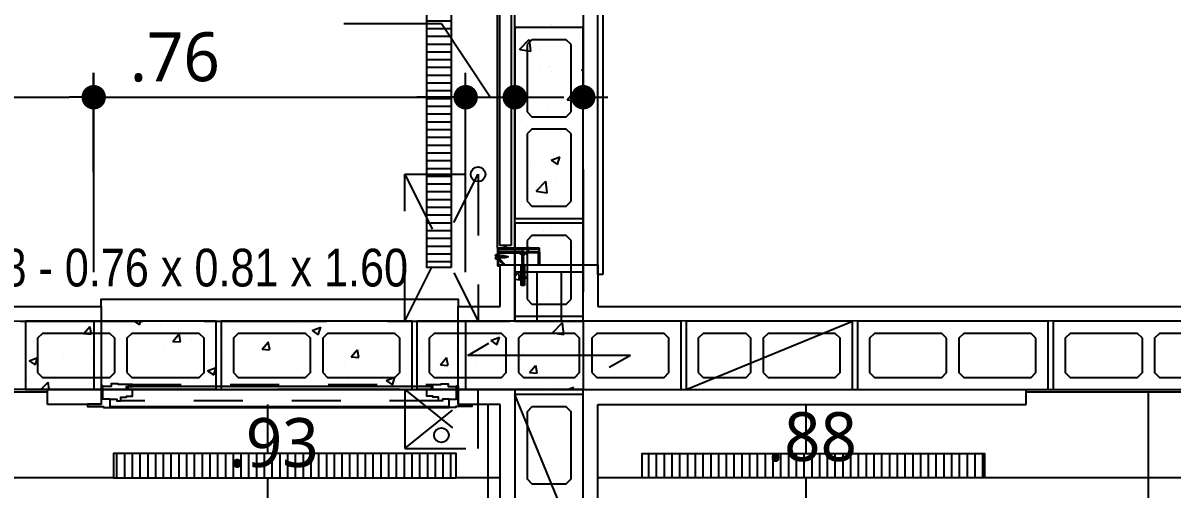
# Model space of a CAD drawing. Header units: metres. Extents: x 3.4 to 18.5, y -11.2 to 1.8.
# Drawn here: x 12.425 to 14.775, y -4.475 to -3.521 of the extents above; entities that cross this region are included whole.
import ezdxf

# ---------------------------------------------------------------- set-up
doc = ezdxf.new("R2010")
doc.units = ezdxf.units.M
for name, pattern in [('ESTILO_TQS_0005', [0.4, 0.3, -0.1]), ('HIDDEN', [0.375, 0.25, -0.125]), ('HIDDEN2', [0.1875, 0.125, -0.0625]), ('MS-L1A-3-ARQ-PRE-TOB-XREF-GERAL-R00$0$HIDDEN', [0.375, 0.25, -0.125])]:
    doc.linetypes.add(name, pattern=pattern)
for name, color, linetype in [('ARQ-STA - COTAS_ALVENARIA', 1, 'Continuous'), ('ARQ-STA - GRADIL_TORRE', 2, 'Continuous'), ('ARQ-STA - INDICAÇÃO_FUROS', 4, 'HIDDEN2'), ('ARQ-STA - INDICAÇÃO_FUROS_NOMENCLATURA', 4, 'Continuous'), ('ARQ-STA - JANELAS', 4, 'Continuous'), ('ARQ-STA - JANELAS_NOMENCLATURA', 4, 'Continuous'), ('ARQ-STA - PISOS_APARTAMENTOS - BANHEIROS', 8, 'Continuous'), ('ARQ-STA - REVESTIMENTOS', 4, 'Continuous'), ('ARQ-STA - SHAFTS_E_ENCHIMENTOS_NOMENCLATURA', 1, 'Continuous'), ('ESTRUTURA - ARQ-STA - ALVENARIA_ESTRUTURAL', 5, 'Continuous'), ('ESTRUTURA - ARQ-STA - BLOCOS_ESTRUTURAIS', 250, 'Continuous'), ('ESTRUTURA - ARQ-STA - VIGAS', 4, 'HIDDEN'), ('HIDRÁULICA - ARQ-STA - HIDRÁULICA', 150, 'Continuous')]:
    doc.layers.add(name, color=color, linetype=linetype)
doc.styles.add('COTAS', font='segoeuil.ttf')
doc.styles.add('PADRÃO', font='ARIALN.TTF')

# ---------------------------------------------------------------- blocks, each defined once
blk = doc.blocks.new('HIDRÁULICA - VARANDAS_ATOS_MAIORES - RALO LINEAR')
at = {"layer": 'HIDRÁULICA - ARQ-STA - HIDRÁULICA'}
h = blk.add_hatch(dxfattribs=at)
h.set_pattern_fill('ANSI31', color=256, scale=0.005, angle=135)
h.set_pattern_definition([(180, (-23.525852, -2.405217), (0, -0.015875), [])])
h.paths.add_polyline_path([(-23.5259, 0.5948), (-23.4759, 0.5948), (-23.4759, -2.4052), (-23.5259, -2.4052)])
blk.add_lwpolyline([(-23.5259, 0.5948), (-23.4759, 0.5948), (-23.4759, -2.4052), (-23.5259, -2.4052)], close=True, dxfattribs=at)
blk = doc.blocks.new("HIDRÁULICA - W.C'S - RALO LINEAR")
at = {"layer": 'HIDRÁULICA - ARQ-STA - HIDRÁULICA'}
h = blk.add_hatch(dxfattribs=at)
h.set_pattern_fill('ANSI31', color=256, scale=0.005, angle=45)
h.set_pattern_definition([(90, (-16.379234, 8.896568), (-0.015875, 0), [])])
h.paths.add_polyline_path([(-16.7292, 8.8966), (-16.7292, 8.8466), (-16.0292, 8.8466), (-16.0292, 8.8966)])
blk.add_lwpolyline([(-16.7292, 8.8966), (-16.7292, 8.8466), (-16.0292, 8.8466), (-16.0292, 8.8966), (-16.7292, 8.8966)], dxfattribs=at)
blk = doc.blocks.new('_Dot')
at = {"color": 0, "linetype": 'ByBlock', "lineweight": -2}
blk.add_line((-0.5, 0), (-1, 0), dxfattribs=at)
at = {"color": 0, "linetype": 'ByBlock', "const_width": 0.5}
blk.add_lwpolyline([(-0.25, 0, 1), (0.25, 0, 1)], format="xyb", close=True, dxfattribs=at)

msp = doc.modelspace()

# ---------------------------------------------------------------- hatches: boundary and pattern name
at = {"layer": 'ARQ-STA - JANELAS', "true_color": 0xaeeae5}
h = msp.add_hatch(color=254, dxfattribs=at)
h.dxf.hatch_style = 1
h.paths.add_polyline_path([(12.6391, -4.2636), (12.6391, -4.2697), (13.2597, -4.2697), (13.2597, -4.2636)])
at = {"layer": 'ARQ-STA - PISOS_APARTAMENTOS - BANHEIROS'}
h = msp.add_hatch(dxfattribs=at)
h.set_pattern_fill('_USER', color=256, scale=0.45, double=1, pattern_type=0)
h.set_pattern_definition([(0, (11.8249, -4.45003), (0, 0.45), []), (90, (11.8249, -4.45003), (-0.45, 3e-17), [])])
h.paths.add_polyline_path([(12.4799, -4.275), (10.9249, -4.275), (10.9249, -5.675), (12.4799, -5.675)])
h = msp.add_hatch(dxfattribs=at)
h.set_pattern_fill('_USER', color=256, scale=0.45, double=1, pattern_type=0)
h.set_pattern_definition([(0, (15.1749, -4.45003), (0, 0.45), []), (90, (15.1749, -4.45003), (-0.45, 3e-17), [])])
h.paths.add_polyline_path([(14.4749, -4.275), (16.5249, -4.275), (16.5249, -5.675), (14.4749, -5.675)])
h = msp.add_hatch(dxfattribs=at)
h.set_pattern_fill('_USER', color=256, scale=0.45, double=1, pattern_type=0)
h.set_pattern_definition([(0, (12.4749, -4.45003), (0, 0.45), []), (90, (12.4749, -4.45003), (-0.45, 3e-17), [])])
h.paths.add_polyline_path([(13.3999, -5.415), (12.4799, -5.415), (12.4799, -4.3), (13.3999, -4.3)])
h.paths.add_polyline_path([(13.3099, -4.45), (13.3099, -4.4), (12.6099, -4.4), (12.6099, -4.45)], flags=16)
h = msp.add_hatch(dxfattribs=at)
h.set_pattern_fill('_USER', color=256, scale=0.45, double=1, pattern_type=0)
h.set_pattern_definition([(0, (14.47483, -4.45003), (0, 0.45), []), (90, (14.47483, -4.45003), (-0.45, 3e-17), [])])
h.paths.add_polyline_path([(14.4749, -5.415), (13.5999, -5.415), (13.5999, -4.3), (14.4749, -4.3)])
h.paths.add_polyline_path([(13.6899, -4.45), (13.6899, -4.4), (14.3899, -4.4), (14.3899, -4.45)], flags=16)

# ---------------------------------------------------------------- linework, layer by layer
at = {"layer": 'ARQ-STA - COTAS_ALVENARIA', "color": 250}
for p, q in [((13.28, -3.5226), (13.0806, -3.5226)), ((13.3797, -3.6725), (13.28, -3.5226)), ((12.5694, -4.0297), (12.5693, -3.6225)), ((12.5694, -4.0297), (12.5694, -3.6225)), ((13.3295, -4.03), (13.3295, -3.6225)), ((13.3295, -4.03), (13.3295, -3.6225)), ((13.4299, -4.03), (13.4299, -3.6225)), ((13.5699, -4.03), (13.5699, -3.6225)), ((10.9699, -3.6728), (12.5194, -3.6726)), ((12.6194, -3.6725), (13.2795, -3.6725)), ((13.2795, -3.6725), (13.2295, -3.6725)), ((13.3295, -3.6725), (13.4299, -3.6725)), ((13.3295, -3.6725), (13.4299, -3.6725)), ((13.4799, -3.6725), (13.5299, -3.6725))]:
    msp.add_line(p, q, dxfattribs=at)
at = {"layer": 'ARQ-STA - GRADIL_TORRE'}
for p, q in [((13.4749, -4.03), (13.4749, -4.13)), ((13.5249, -4.03), (13.5249, -4.13))]:
    msp.add_line(p, q, dxfattribs=at)
at = {"layer": 'ARQ-STA - INDICAÇÃO_FUROS', "color": 4}
for p, q in [((13.2049, -4.13), (13.3549, -3.83)), ((13.2049, -3.83), (13.355, -4.13)), ((13.2049, -3.83), (13.3549, -3.83)), ((13.2049, -4.13), (13.2049, -3.83)), ((13.3549, -3.83), (13.3549, -4.13)), ((13.3549, -4.13), (13.2049, -4.13)), ((13.2049, -4.27), (13.3549, -4.39)), ((13.2049, -4.39), (13.3549, -4.27)), ((13.3549, -4.27), (13.2049, -4.27)), ((13.2049, -4.27), (13.2049, -4.39)), ((13.3549, -4.39), (13.3549, -4.27)), ((13.2049, -4.39), (13.3549, -4.39))]:
    msp.add_line(p, q, dxfattribs=at)
at = {"layer": 'ARQ-STA - INDICAÇÃO_FUROS_NOMENCLATURA'}
msp.add_circle((13.2799, -4.363), 0.015, dxfattribs=at)
at = {"layer": 'ARQ-STA - JANELAS'}
for p, q in [((13.5999, -4.035), (13.5999, -3.415)), ((13.6099, -3.415), (13.6099, -4.035)), ((13.3996, -3.9753), (13.3996, -3.474)), ((13.4222, -3.474), (13.4222, -3.9753)), ((13.4807, -3.9811), (13.3945, -3.9811)), ((13.3945, -3.9811), (13.3945, -4.017)), ((13.3965, -4.015), (13.3965, -3.9831)), ((13.3965, -3.9831), (13.479, -3.9831)), ((13.4399, -3.9885), (13.3969, -3.9885)), ((13.3969, -3.9885), (13.3969, -4.0044)), ((13.399, -4.0035), (13.399, -3.9906)), ((13.399, -3.9906), (13.439, -3.9906)), ((13.4222, -3.9753), (13.3996, -3.9753)), ((13.4067, -3.9804), (13.4067, -3.9787)), ((13.4067, -3.9787), (13.41, -3.9787)), ((13.4117, -3.9804), (13.4067, -3.9804)), ((13.41, -3.9787), (13.41, -3.9753)), ((13.41, -3.9753), (13.4117, -3.9753)), ((13.4117, -3.9753), (13.4117, -3.9804)), ((13.439, -3.9906), (13.4416, -3.9934)), ((13.4432, -3.992), (13.4399, -3.9885)), ((13.4416, -3.9934), (13.4432, -3.992)), ((13.4497, -3.9918), (13.453, -3.9885)), ((13.4512, -3.9933), (13.4497, -3.9918)), ((13.4539, -3.9906), (13.4512, -3.9933)), ((13.453, -3.9885), (13.4807, -3.9885)), ((13.4785, -3.9906), (13.4539, -3.9906)), ((13.4785, -4.015), (13.4785, -3.9906)), ((13.479, -3.9831), (13.479, -3.9867)), ((13.479, -3.9867), (13.4807, -3.9867)), ((13.4807, -3.9867), (13.4807, -3.9811)), ((13.4807, -3.9885), (13.4807, -4.015)), ((13.4807, -3.9885), (13.4807, -3.9885)), ((13.3945, -4.017), (13.3998, -4.017)), ((13.3998, -4.015), (13.3965, -4.015)), ((13.3969, -4.0044), (13.4075, -4.015)), ((13.3969, -4.0044), (13.3969, -4.0044)), ((13.4105, -4.015), (13.399, -4.0035)), ((13.3998, -4.017), (13.3998, -4.015)), ((13.4075, -4.015), (13.4105, -4.015)), ((13.4429, -4.0379), (13.4429, -4.015)), ((13.4429, -4.015), (13.4438, -4.015)), ((13.4438, -4.015), (13.4438, -4.0563)), ((13.449, -4.0563), (13.449, -4.015)), ((13.449, -4.015), (13.4499, -4.015)), ((13.4499, -4.015), (13.4499, -4.0379)), ((13.4807, -4.015), (13.4785, -4.015)), ((13.4391, -4.0418), (13.4429, -4.0379)), ((13.4429, -4.0397), (13.4391, -4.0437)), ((13.4391, -4.0437), (13.4391, -4.0418)), ((13.4429, -4.0572), (13.4429, -4.0397)), ((13.4499, -4.0379), (13.4537, -4.0418)), ((13.4537, -4.0437), (13.4499, -4.0397)), ((13.4499, -4.0397), (13.4499, -4.0572)), ((13.4537, -4.0418), (13.4537, -4.0437)), ((13.6099, -4.035), (13.5999, -4.035)), ((13.4499, -4.0572), (13.4429, -4.0572)), ((13.4438, -4.0563), (13.449, -4.0563))]:
    msp.add_line(p, q, dxfattribs=at)
at = {"layer": 'ARQ-STA - JANELAS', "color": 250}
for p, q in [((13.3945, -3.9811), (13.3945, -3.4689)), ((13.3911, -3.9936), (13.3911, -3.9976)), ((13.3911, -3.9936), (13.3934, -3.9959)), ((13.3935, -4.0044), (13.3935, -3.9924)), ((13.3935, -3.9924), (13.3945, -3.9924)), ((13.3945, -3.9924), (13.3945, -4.0044)), ((13.442, -3.9898), (13.4456, -3.9898)), ((13.4441, -3.9918), (13.442, -3.9898)), ((13.4441, -3.995), (13.4441, -3.9918)), ((13.4487, -3.9962), (13.4441, -3.995)), ((13.4456, -3.9887), (13.4456, -3.9909)), ((13.4456, -3.9895), (13.4472, -3.9895)), ((13.4456, -3.9909), (13.4472, -3.9909)), ((13.4472, -3.9909), (13.4472, -3.9887)), ((13.4508, -3.9898), (13.4472, -3.9898)), ((13.4508, -3.9898), (13.4487, -3.9918)), ((13.4487, -3.9918), (13.4487, -3.9962)), ((13.3924, -3.9976), (13.39, -3.9976)), ((13.39, -3.9993), (13.3924, -3.9993)), ((13.3911, -4.0033), (13.3911, -3.9993)), ((13.3934, -4.001), (13.3911, -4.0033)), ((13.3924, -3.9993), (13.3924, -3.9976)), ((13.3934, -3.9959), (13.3934, -4.001)), ((13.3934, -3.9959), (13.3935, -3.9959)), ((13.3935, -4.001), (13.3934, -4.001)), ((13.3945, -4.0044), (13.3935, -4.0044)), ((13.3945, -3.9959), (13.3983, -3.9959)), ((13.3969, -4.001), (13.3945, -4.001)), ((13.3983, -3.9959), (13.3969, -4.001)), ((13.3971, -4.0001), (13.3989, -3.9967)), ((13.4001, -4.0001), (13.3971, -4.0001)), ((13.3989, -3.9967), (13.3983, -3.9959)), ((13.401, -3.9967), (13.3989, -3.9967)), ((13.4001, -4.0001), (13.401, -3.9967)), ((13.4003, -4.001), (13.4001, -4.0001)), ((13.4003, -4.001), (13.4017, -3.9959)), ((13.401, -4.0001), (13.4003, -4.001)), ((13.401, -3.9967), (13.4017, -3.9959)), ((13.4019, -3.9967), (13.401, -4.0001)), ((13.4017, -4.0001), (13.401, -4.0001)), ((13.4017, -3.9959), (13.4019, -3.9967)), ((13.4017, -4.0001), (13.4026, -3.9967)), ((13.4019, -4.001), (13.4017, -4.0001)), ((13.4019, -4.001), (13.4033, -3.9959)), ((13.4026, -3.9967), (13.4019, -3.9967)), ((13.4026, -4.0001), (13.4019, -4.001)), ((13.4026, -3.9967), (13.4033, -3.9959)), ((13.4035, -3.9967), (13.4026, -4.0001)), ((13.4033, -4.0001), (13.4026, -4.0001)), ((13.4033, -3.9959), (13.4035, -3.9967)), ((13.4033, -4.0001), (13.4042, -3.9967)), ((13.4035, -4.001), (13.4033, -4.0001)), ((13.4035, -4.001), (13.4049, -3.9959)), ((13.4042, -3.9967), (13.4035, -3.9967)), ((13.4042, -4.0001), (13.4035, -4.001)), ((13.4042, -3.9967), (13.4049, -3.9959)), ((13.4051, -3.9967), (13.4042, -4.0001)), ((13.4049, -4.0001), (13.4042, -4.0001)), ((13.4049, -3.9959), (13.4051, -3.9967)), ((13.4049, -4.0001), (13.4058, -3.9967)), ((13.4051, -4.001), (13.4049, -4.0001)), ((13.4051, -4.001), (13.4065, -3.9959)), ((13.4058, -3.9967), (13.4051, -3.9967)), ((13.4058, -4.0001), (13.4051, -4.001)), ((13.4058, -3.9967), (13.4065, -3.9959)), ((13.4067, -3.9967), (13.4058, -4.0001)), ((13.4065, -4.0001), (13.4058, -4.0001)), ((13.4065, -3.9959), (13.4067, -3.9967)), ((13.4065, -4.0001), (13.4074, -3.9967)), ((13.4067, -4.001), (13.4065, -4.0001)), ((13.4067, -4.001), (13.4081, -3.9959)), ((13.4074, -3.9967), (13.4067, -3.9967)), ((13.4074, -4.0001), (13.4067, -4.001)), ((13.4074, -3.9967), (13.4081, -3.9959)), ((13.4083, -3.9967), (13.4074, -4.0001)), ((13.4081, -4.0001), (13.4074, -4.0001)), ((13.4081, -3.9959), (13.4083, -3.9967)), ((13.4081, -4.0001), (13.409, -3.9967)), ((13.4083, -4.001), (13.4081, -4.0001)), ((13.4083, -4.001), (13.4097, -3.9959)), ((13.409, -3.9967), (13.4083, -3.9967)), ((13.409, -4.0001), (13.4083, -4.001)), ((13.409, -3.9967), (13.4097, -3.9959)), ((13.4099, -3.9969), (13.409, -4.0001)), ((13.409, -4.0001), (13.4098, -4)), ((13.4097, -3.9959), (13.4099, -3.9969)), ((13.4098, -4), (13.4105, -3.997)), ((13.41, -4.0008), (13.4098, -4)), ((13.4099, -3.9969), (13.4105, -3.997)), ((13.41, -4.0008), (13.4112, -3.9962)), ((13.4107, -3.9998), (13.41, -4.0008)), ((13.4105, -3.997), (13.4112, -3.9962)), ((13.4114, -3.9972), (13.4107, -3.9998)), ((13.4107, -3.9998), (13.4115, -3.9996)), ((13.4112, -3.9962), (13.4114, -3.9972)), ((13.4114, -3.9972), (13.4121, -3.9974)), ((13.4115, -3.9996), (13.4121, -3.9974)), ((13.4117, -4.0004), (13.4115, -3.9996)), ((13.4117, -4.0004), (13.4127, -3.9965)), ((13.4124, -3.9994), (13.4117, -4.0004)), ((13.4121, -3.9974), (13.4127, -3.9965)), ((13.4129, -3.9976), (13.4124, -3.9994)), ((13.4124, -3.9994), (13.4132, -3.9992)), ((13.4127, -3.9965), (13.4129, -3.9976)), ((13.4129, -3.9976), (13.4136, -3.9977)), ((13.4132, -3.9992), (13.4136, -3.9977)), ((13.4134, -4.0001), (13.4132, -3.9992)), ((13.4134, -4.0001), (13.4143, -3.9968)), ((13.4141, -3.999), (13.4134, -4.0001)), ((13.4136, -3.9977), (13.4143, -3.9968)), ((13.4144, -3.9979), (13.4141, -3.999)), ((13.4166, -3.9985), (13.4141, -3.999)), ((13.4143, -3.9968), (13.4144, -3.9979)), ((13.4144, -3.9979), (13.4166, -3.9983)), ((13.4441, -3.9977), (13.4449, -3.9975)), ((13.4441, -3.9977), (13.4487, -3.9989)), ((13.4449, -3.9983), (13.4441, -3.9977)), ((13.4441, -3.9992), (13.4449, -3.999)), ((13.4441, -3.9992), (13.4487, -4.0004)), ((13.4449, -3.9998), (13.4441, -3.9992)), ((13.4441, -4.0006), (13.4449, -4.0004)), ((13.4441, -4.0006), (13.4487, -4.0018)), ((13.4449, -4.0012), (13.4441, -4.0006)), ((13.4441, -4.002), (13.4449, -4.0018)), ((13.4441, -4.002), (13.4487, -4.0033)), ((13.4449, -4.0027), (13.4441, -4.002)), ((13.4441, -4.0035), (13.4449, -4.0033)), ((13.4441, -4.0035), (13.4487, -4.0047)), ((13.4449, -4.0041), (13.4441, -4.0035)), ((13.4441, -4.0049), (13.4449, -4.0047)), ((13.4441, -4.0049), (13.4487, -4.0062)), ((13.4449, -4.0055), (13.4441, -4.0049)), ((13.4441, -4.0064), (13.4449, -4.0062)), ((13.4441, -4.0064), (13.4487, -4.0076)), ((13.4449, -4.007), (13.4441, -4.0064)), ((13.4441, -4.0078), (13.4449, -4.0076)), ((13.4441, -4.0078), (13.4487, -4.0091)), ((13.4449, -4.0084), (13.4441, -4.0078)), ((13.4441, -4.0093), (13.4449, -4.0091)), ((13.4441, -4.0093), (13.4487, -4.0105)), ((13.4449, -4.0099), (13.4441, -4.0093)), ((13.4441, -4.0107), (13.4449, -4.0105)), ((13.4441, -4.0107), (13.4487, -4.0119)), ((13.4449, -4.0113), (13.4441, -4.0107)), ((13.4441, -4.0122), (13.4449, -4.012)), ((13.4441, -4.0122), (13.4487, -4.0134)), ((13.4449, -4.0128), (13.4441, -4.0122)), ((13.4441, -4.0136), (13.4449, -4.0134)), ((13.4441, -4.0136), (13.4487, -4.0148)), ((13.4449, -4.0142), (13.4441, -4.0136)), ((13.4441, -4.0151), (13.4449, -4.0149)), ((13.4441, -4.0151), (13.4487, -4.0163)), ((13.4449, -4.0157), (13.4441, -4.0151)), ((13.4441, -4.0165), (13.4449, -4.0163)), ((13.4441, -4.0165), (13.4487, -4.0177)), ((13.4449, -4.0171), (13.4441, -4.0165)), ((13.4441, -4.018), (13.4449, -4.0178)), ((13.4441, -4.018), (13.4487, -4.0192)), ((13.4449, -4.0186), (13.4441, -4.018)), ((13.4449, -3.9975), (13.4449, -3.9952)), ((13.4449, -3.9952), (13.4479, -3.9968)), ((13.4449, -3.9975), (13.4479, -3.9983)), ((13.4449, -3.999), (13.4449, -3.9983)), ((13.4479, -3.9991), (13.4449, -3.9983)), ((13.4449, -3.999), (13.4479, -3.9998)), ((13.4449, -4.0004), (13.4449, -3.9998)), ((13.4479, -4.0006), (13.4449, -3.9998)), ((13.4449, -4.0004), (13.4479, -4.0012)), ((13.4449, -4.0018), (13.4449, -4.0012)), ((13.4479, -4.002), (13.4449, -4.0012)), ((13.4449, -4.0018), (13.4479, -4.0027)), ((13.4449, -4.0033), (13.4449, -4.0027)), ((13.4479, -4.0035), (13.4449, -4.0027)), ((13.4449, -4.0033), (13.4479, -4.0041)), ((13.4449, -4.0047), (13.4449, -4.0041)), ((13.4479, -4.0049), (13.4449, -4.0041)), ((13.4449, -4.0047), (13.4479, -4.0056)), ((13.4449, -4.0062), (13.4449, -4.0055)), ((13.4479, -4.0064), (13.4449, -4.0055)), ((13.4449, -4.0062), (13.4479, -4.007)), ((13.4449, -4.0076), (13.4449, -4.007)), ((13.4479, -4.0078), (13.4449, -4.007)), ((13.4449, -4.0076), (13.4479, -4.0085)), ((13.4449, -4.0091), (13.4449, -4.0084)), ((13.4479, -4.0093), (13.4449, -4.0084)), ((13.4449, -4.0091), (13.4479, -4.0099)), ((13.4449, -4.0105), (13.4449, -4.0099)), ((13.4479, -4.0107), (13.4449, -4.0099)), ((13.4449, -4.0105), (13.4479, -4.0113)), ((13.4449, -4.012), (13.4449, -4.0113)), ((13.4479, -4.0122), (13.4449, -4.0113)), ((13.4449, -4.012), (13.4479, -4.0128)), ((13.4449, -4.0134), (13.4449, -4.0128)), ((13.4479, -4.0136), (13.4449, -4.0128)), ((13.4449, -4.0134), (13.4479, -4.0142)), ((13.4449, -4.0149), (13.4449, -4.0142)), ((13.4479, -4.015), (13.4449, -4.0142)), ((13.4449, -4.0149), (13.4479, -4.0157)), ((13.4449, -4.0163), (13.4449, -4.0157)), ((13.4479, -4.0165), (13.4449, -4.0157)), ((13.4449, -4.0163), (13.4479, -4.0171)), ((13.4449, -4.0178), (13.4449, -4.0171)), ((13.4479, -4.0179), (13.4449, -4.0171)), ((13.4449, -4.0178), (13.4479, -4.0186)), ((13.4479, -3.9968), (13.4487, -3.9962)), ((13.4479, -3.9983), (13.4479, -3.9968)), ((13.4479, -3.9983), (13.4487, -3.9989)), ((13.4487, -3.9989), (13.4479, -3.9991)), ((13.4479, -3.9998), (13.4479, -3.9991)), ((13.4479, -3.9998), (13.4487, -4.0004)), ((13.4487, -4.0004), (13.4479, -4.0006)), ((13.4479, -4.0012), (13.4479, -4.0006)), ((13.4479, -4.0012), (13.4487, -4.0018)), ((13.4487, -4.0018), (13.4479, -4.002)), ((13.4479, -4.0027), (13.4479, -4.002)), ((13.4479, -4.0027), (13.4487, -4.0033)), ((13.4487, -4.0033), (13.4479, -4.0035)), ((13.4479, -4.0041), (13.4479, -4.0035)), ((13.4479, -4.0041), (13.4487, -4.0047)), ((13.4487, -4.0047), (13.4479, -4.0049)), ((13.4479, -4.0056), (13.4479, -4.0049)), ((13.4479, -4.0056), (13.4487, -4.0062)), ((13.4487, -4.0062), (13.4479, -4.0064)), ((13.4479, -4.007), (13.4479, -4.0064)), ((13.4479, -4.007), (13.4487, -4.0076)), ((13.4487, -4.0076), (13.4479, -4.0078)), ((13.4479, -4.0085), (13.4479, -4.0078)), ((13.4479, -4.0085), (13.4487, -4.0091)), ((13.4487, -4.0091), (13.4479, -4.0093)), ((13.4479, -4.0099), (13.4479, -4.0093)), ((13.4479, -4.0099), (13.4487, -4.0105)), ((13.4487, -4.0105), (13.4479, -4.0107)), ((13.4479, -4.0113), (13.4479, -4.0107)), ((13.4479, -4.0113), (13.4487, -4.0119)), ((13.4487, -4.0119), (13.4479, -4.0122)), ((13.4479, -4.0128), (13.4479, -4.0122)), ((13.4479, -4.0128), (13.4487, -4.0134)), ((13.4487, -4.0134), (13.4479, -4.0136)), ((13.4479, -4.0142), (13.4479, -4.0136)), ((13.4479, -4.0142), (13.4487, -4.0148)), ((13.4487, -4.0148), (13.4479, -4.015)), ((13.4479, -4.0157), (13.4479, -4.015)), ((13.4479, -4.0157), (13.4487, -4.0163)), ((13.4487, -4.0163), (13.4479, -4.0165)), ((13.4479, -4.0171), (13.4479, -4.0165)), ((13.4479, -4.0171), (13.4487, -4.0177)), ((13.4487, -4.0177), (13.4479, -4.0179)), ((13.4479, -4.0186), (13.4479, -4.0179)), ((13.4441, -4.0194), (13.4449, -4.0192)), ((13.4441, -4.0194), (13.4487, -4.0206)), ((13.4449, -4.02), (13.4441, -4.0194)), ((13.4441, -4.0209), (13.4449, -4.0207)), ((13.4441, -4.0209), (13.4487, -4.0221)), ((13.4449, -4.0215), (13.4441, -4.0209)), ((13.4441, -4.0223), (13.4449, -4.0221)), ((13.4441, -4.0223), (13.4487, -4.0235)), ((13.4449, -4.0229), (13.4441, -4.0223)), ((13.4441, -4.0238), (13.4449, -4.0235)), ((13.4441, -4.0238), (13.4487, -4.025)), ((13.4449, -4.0244), (13.4441, -4.0238)), ((13.4441, -4.0252), (13.4449, -4.025)), ((13.4441, -4.0252), (13.4487, -4.0264)), ((13.4449, -4.0258), (13.4441, -4.0252)), ((13.4441, -4.0266), (13.4449, -4.0264)), ((13.4441, -4.0266), (13.4487, -4.0279)), ((13.4449, -4.0272), (13.4441, -4.0266)), ((13.4441, -4.0281), (13.4449, -4.0279)), ((13.4441, -4.0281), (13.4487, -4.0293)), ((13.4449, -4.0287), (13.4441, -4.0281)), ((13.4441, -4.0295), (13.4449, -4.0293)), ((13.4441, -4.0295), (13.4487, -4.0308)), ((13.4449, -4.0301), (13.4441, -4.0295)), ((13.4441, -4.031), (13.4449, -4.0308)), ((13.4441, -4.031), (13.4487, -4.0322)), ((13.4449, -4.0316), (13.4441, -4.031)), ((13.4441, -4.0324), (13.4449, -4.0322)), ((13.4441, -4.0324), (13.4487, -4.0337)), ((13.4449, -4.033), (13.4441, -4.0324)), ((13.4441, -4.0339), (13.4449, -4.0337)), ((13.4441, -4.0339), (13.4487, -4.0351)), ((13.4449, -4.0345), (13.4441, -4.0339)), ((13.4441, -4.0353), (13.4449, -4.0351)), ((13.4441, -4.0353), (13.4487, -4.0365)), ((13.4449, -4.0359), (13.4441, -4.0353)), ((13.4441, -4.0368), (13.4449, -4.0366)), ((13.4441, -4.0368), (13.4487, -4.038)), ((13.4449, -4.0374), (13.4441, -4.0368)), ((13.4441, -4.0382), (13.4449, -4.038)), ((13.4441, -4.0382), (13.4487, -4.0394)), ((13.4449, -4.0388), (13.4441, -4.0382)), ((13.4441, -4.0397), (13.4449, -4.0395)), ((13.4441, -4.0397), (13.4487, -4.0409)), ((13.4449, -4.0403), (13.4441, -4.0397)), ((13.4441, -4.0411), (13.4449, -4.0409)), ((13.4441, -4.0411), (13.4487, -4.0423)), ((13.4449, -4.0417), (13.4441, -4.0411)), ((13.4449, -4.0192), (13.4449, -4.0186)), ((13.4479, -4.0194), (13.4449, -4.0186)), ((13.4449, -4.0192), (13.4479, -4.02)), ((13.4449, -4.0207), (13.4449, -4.02)), ((13.4479, -4.0208), (13.4449, -4.02)), ((13.4449, -4.0207), (13.4479, -4.0215)), ((13.4449, -4.0221), (13.4449, -4.0215)), ((13.4479, -4.0223), (13.4449, -4.0215)), ((13.4449, -4.0221), (13.4479, -4.0229)), ((13.4449, -4.0235), (13.4449, -4.0229)), ((13.4479, -4.0237), (13.4449, -4.0229)), ((13.4449, -4.0235), (13.4479, -4.0244)), ((13.4449, -4.025), (13.4449, -4.0244)), ((13.4479, -4.0252), (13.4449, -4.0244)), ((13.4449, -4.025), (13.4479, -4.0258)), ((13.4449, -4.0264), (13.4449, -4.0258)), ((13.4479, -4.0266), (13.4449, -4.0258)), ((13.4449, -4.0264), (13.4479, -4.0273)), ((13.4449, -4.0279), (13.4449, -4.0272)), ((13.4479, -4.0281), (13.4449, -4.0272)), ((13.4449, -4.0279), (13.4479, -4.0287)), ((13.4449, -4.0293), (13.4449, -4.0287)), ((13.4479, -4.0295), (13.4449, -4.0287)), ((13.4449, -4.0293), (13.4479, -4.0302)), ((13.4449, -4.0308), (13.4449, -4.0301)), ((13.4479, -4.031), (13.4449, -4.0301)), ((13.4449, -4.0308), (13.4479, -4.0316)), ((13.4449, -4.0322), (13.4449, -4.0316)), ((13.4479, -4.0324), (13.4449, -4.0316)), ((13.4449, -4.0322), (13.4479, -4.0331)), ((13.4449, -4.0337), (13.4449, -4.033)), ((13.4479, -4.0339), (13.4449, -4.033)), ((13.4449, -4.0337), (13.4479, -4.0345)), ((13.4449, -4.0351), (13.4449, -4.0345)), ((13.4479, -4.0353), (13.4449, -4.0345)), ((13.4449, -4.0351), (13.4479, -4.0359)), ((13.4449, -4.0366), (13.4449, -4.0359)), ((13.4479, -4.0368), (13.4449, -4.0359)), ((13.4449, -4.0366), (13.4479, -4.0374)), ((13.4449, -4.038), (13.4449, -4.0374)), ((13.4479, -4.0382), (13.4449, -4.0374)), ((13.4449, -4.038), (13.4479, -4.0388)), ((13.4449, -4.0395), (13.4449, -4.0388)), ((13.4479, -4.0396), (13.4449, -4.0388)), ((13.4449, -4.0395), (13.4479, -4.0403)), ((13.4449, -4.0409), (13.4449, -4.0403)), ((13.4479, -4.0411), (13.4449, -4.0403)), ((13.4449, -4.0409), (13.4479, -4.0417)), ((13.4449, -4.0424), (13.4449, -4.0417)), ((13.4479, -4.0425), (13.4449, -4.0417)), ((13.4479, -4.0186), (13.4487, -4.0192)), ((13.4487, -4.0192), (13.4479, -4.0194)), ((13.4479, -4.02), (13.4479, -4.0194)), ((13.4479, -4.02), (13.4487, -4.0206)), ((13.4487, -4.0206), (13.4479, -4.0208)), ((13.4479, -4.0215), (13.4479, -4.0208)), ((13.4479, -4.0215), (13.4487, -4.0221)), ((13.4487, -4.0221), (13.4479, -4.0223)), ((13.4479, -4.0229), (13.4479, -4.0223)), ((13.4479, -4.0229), (13.4487, -4.0235)), ((13.4487, -4.0235), (13.4479, -4.0237)), ((13.4479, -4.0244), (13.4479, -4.0237)), ((13.4479, -4.0244), (13.4487, -4.025)), ((13.4487, -4.025), (13.4479, -4.0252)), ((13.4479, -4.0258), (13.4479, -4.0252)), ((13.4479, -4.0258), (13.4487, -4.0264)), ((13.4487, -4.0264), (13.4479, -4.0266)), ((13.4479, -4.0273), (13.4479, -4.0266)), ((13.4479, -4.0273), (13.4487, -4.0279)), ((13.4487, -4.0279), (13.4479, -4.0281)), ((13.4479, -4.0287), (13.4479, -4.0281)), ((13.4479, -4.0287), (13.4487, -4.0293)), ((13.4487, -4.0293), (13.4479, -4.0295)), ((13.4479, -4.0302), (13.4479, -4.0295)), ((13.4479, -4.0302), (13.4487, -4.0308)), ((13.4487, -4.0308), (13.4479, -4.031)), ((13.4479, -4.0316), (13.4479, -4.031)), ((13.4479, -4.0316), (13.4487, -4.0322)), ((13.4487, -4.0322), (13.4479, -4.0324)), ((13.4479, -4.0331), (13.4479, -4.0324)), ((13.4479, -4.0331), (13.4487, -4.0337)), ((13.4487, -4.0337), (13.4479, -4.0339)), ((13.4479, -4.0345), (13.4479, -4.0339)), ((13.4479, -4.0345), (13.4487, -4.0351)), ((13.4487, -4.0351), (13.4479, -4.0353)), ((13.4479, -4.0359), (13.4479, -4.0353)), ((13.4479, -4.0359), (13.4487, -4.0365)), ((13.4487, -4.0365), (13.4479, -4.0368)), ((13.4479, -4.0374), (13.4479, -4.0368)), ((13.4479, -4.0374), (13.4487, -4.038)), ((13.4487, -4.038), (13.4479, -4.0382)), ((13.4479, -4.0388), (13.4479, -4.0382)), ((13.4479, -4.0388), (13.4487, -4.0394)), ((13.4487, -4.0394), (13.4479, -4.0396)), ((13.4479, -4.0403), (13.4479, -4.0396)), ((13.4479, -4.0403), (13.4487, -4.0409)), ((13.4487, -4.0409), (13.4479, -4.0411)), ((13.4479, -4.0417), (13.4479, -4.0411)), ((13.4479, -4.0417), (13.4487, -4.0423)), ((13.4441, -4.0426), (13.4449, -4.0424)), ((13.4441, -4.0426), (13.4487, -4.0438)), ((13.4449, -4.0432), (13.4441, -4.0426)), ((13.4441, -4.044), (13.4449, -4.0438)), ((13.4441, -4.044), (13.4487, -4.0452)), ((13.4449, -4.0446), (13.4441, -4.044)), ((13.4441, -4.0455), (13.4449, -4.0453)), ((13.4441, -4.0455), (13.4487, -4.0467)), ((13.4449, -4.0461), (13.4441, -4.0455)), ((13.4441, -4.0469), (13.4449, -4.0467)), ((13.4441, -4.0469), (13.4487, -4.0481)), ((13.4449, -4.0475), (13.4441, -4.0469)), ((13.4441, -4.0484), (13.4449, -4.0481)), ((13.4441, -4.0484), (13.4487, -4.0496)), ((13.4449, -4.049), (13.4441, -4.0484)), ((13.4441, -4.0498), (13.4449, -4.0496)), ((13.4441, -4.0498), (13.4487, -4.051)), ((13.4449, -4.0504), (13.4441, -4.0498)), ((13.4441, -4.0512), (13.4449, -4.051)), ((13.4441, -4.0512), (13.4487, -4.0525)), ((13.4449, -4.0518), (13.4441, -4.0512)), ((13.4441, -4.0527), (13.4449, -4.0525)), ((13.4441, -4.0527), (13.4487, -4.0539)), ((13.4449, -4.0533), (13.4441, -4.0527)), ((13.4449, -4.0424), (13.4479, -4.0432)), ((13.4449, -4.0438), (13.4449, -4.0432)), ((13.4479, -4.044), (13.4449, -4.0432)), ((13.4449, -4.0438), (13.4479, -4.0446)), ((13.4449, -4.0453), (13.4449, -4.0446)), ((13.4479, -4.0454), (13.4449, -4.0446)), ((13.4449, -4.0453), (13.4479, -4.0461)), ((13.4449, -4.0467), (13.4449, -4.0461)), ((13.4479, -4.0469), (13.4449, -4.0461)), ((13.4449, -4.0467), (13.4479, -4.0475)), ((13.4449, -4.0481), (13.4449, -4.0475)), ((13.4479, -4.0483), (13.4449, -4.0475)), ((13.4449, -4.0481), (13.4479, -4.049)), ((13.4449, -4.0496), (13.4449, -4.049)), ((13.4479, -4.0498), (13.4449, -4.049)), ((13.4449, -4.0496), (13.4479, -4.0504)), ((13.4449, -4.051), (13.4449, -4.0504)), ((13.4479, -4.0512), (13.4449, -4.0504)), ((13.4449, -4.051), (13.4479, -4.0519)), ((13.4449, -4.0525), (13.4449, -4.0518)), ((13.4479, -4.0527), (13.4449, -4.0518)), ((13.4449, -4.0525), (13.4479, -4.0533)), ((13.4479, -4.0541), (13.4449, -4.0533)), ((13.4487, -4.0423), (13.4479, -4.0425)), ((13.4479, -4.0432), (13.4479, -4.0425)), ((13.4479, -4.0432), (13.4487, -4.0438)), ((13.4487, -4.0438), (13.4479, -4.044)), ((13.4479, -4.0446), (13.4479, -4.044)), ((13.4479, -4.0446), (13.4487, -4.0452)), ((13.4487, -4.0452), (13.4479, -4.0454)), ((13.4479, -4.0461), (13.4479, -4.0454)), ((13.4479, -4.0461), (13.4487, -4.0467)), ((13.4487, -4.0467), (13.4479, -4.0469)), ((13.4479, -4.0475), (13.4479, -4.0469)), ((13.4479, -4.0475), (13.4487, -4.0481)), ((13.4487, -4.0481), (13.4479, -4.0483)), ((13.4479, -4.049), (13.4479, -4.0483)), ((13.4479, -4.049), (13.4487, -4.0496)), ((13.4487, -4.0496), (13.4479, -4.0498)), ((13.4479, -4.0504), (13.4479, -4.0498)), ((13.4479, -4.0504), (13.4487, -4.051)), ((13.4487, -4.051), (13.4479, -4.0512)), ((13.4479, -4.0519), (13.4479, -4.0512)), ((13.4479, -4.0519), (13.4487, -4.0525)), ((13.4487, -4.0525), (13.4479, -4.0527)), ((13.4479, -4.0533), (13.4479, -4.0527)), ((13.4479, -4.0533), (13.4487, -4.0539)), ((13.4487, -4.0539), (13.4479, -4.0541))]:
    msp.add_line(p, q, dxfattribs=at)
for points in [[(12.5844, -4.0999), (12.5844, -4.0849), (13.3144, -4.0849), (13.3144, -4.0999)], [(12.6031, -4.3044), (13.2957, -4.3044)], [(12.6031, -4.3063), (13.2957, -4.3063)]]:
    msp.add_lwpolyline(points, dxfattribs=at)
at = {"layer": 'ARQ-STA - JANELAS', "color": 1}
for points in [[(12.5565, -4.2999), (12.5565, -4.3044), (12.5895, -4.3044), (12.5895, -4.3063), (12.6031, -4.3063), (12.6031, -4.2892), (12.5878, -4.2892), (12.5878, -4.2623), (12.5844, -4.2623), (12.5844, -4.2999), (12.5565, -4.2999)], [(12.6031, -4.2892), (12.6167, -4.2892), (12.6167, -4.2927), (12.6247, -4.2927), (12.6247, -4.285), (12.6362, -4.285), (12.6362, -4.2834), (12.6484, -4.2834), (12.6484, -4.2697), (12.6362, -4.2697), (12.6362, -4.2636), (12.6484, -4.2636), (12.6484, -4.2596), (12.6191, -4.2596), (12.6191, -4.2584), (12.6049, -4.2584), (12.6049, -4.2637), (12.5878, -4.2637)], [(13.2957, -4.2892), (13.2822, -4.2892), (13.2822, -4.2927), (13.2741, -4.2927), (13.2741, -4.285), (13.2626, -4.285), (13.2626, -4.2834), (13.2504, -4.2834), (13.2504, -4.2697), (13.2627, -4.2697), (13.2627, -4.2636), (13.2504, -4.2636), (13.2504, -4.2596), (13.2797, -4.2596), (13.2797, -4.2584), (13.2939, -4.2584), (13.2939, -4.2637), (13.311, -4.2637)], [(13.3423, -4.2999), (13.3423, -4.3044), (13.3093, -4.3044), (13.3093, -4.3063), (13.2957, -4.3063), (13.2957, -4.2892), (13.311, -4.2892), (13.311, -4.2623), (13.3144, -4.2623), (13.3144, -4.2999), (13.3424, -4.2999)]]:
    msp.add_lwpolyline(points, dxfattribs=at)
at = {"layer": 'ARQ-STA - JANELAS', "color": 250}
msp.add_lwpolyline([(12.6391, -4.2636), (12.6391, -4.2697), (13.2597, -4.2697), (13.2597, -4.2636)], close=True, dxfattribs=at)
at = {"layer": 'ARQ-STA - JANELAS', "color": 250, "linetype": 'MS-L1A-3-ARQ-PRE-TOB-XREF-GERAL-R00$0$HIDDEN', "ltscale": 0.25}
for points in [[(12.6484, -4.2596), (13.2504, -4.2596)], [(13.2741, -4.2927), (12.6247, -4.2927)]]:
    msp.add_lwpolyline(points, dxfattribs=at)
at = {"layer": 'ARQ-STA - JANELAS', "color": 250}
for centre, radius, start, end in [((13.3987, -3.9979), 0.00872, 150.1421, 177.7365), ((13.4459, -3.9966), 0.00784, 92.2635, 119.8579), ((13.4469, -3.9966), 0.00784, 60.1421, 87.7365), ((13.3987, -3.9989), 0.00872, 182.2635, 209.8579), ((13.4166, -3.9984), 0.000085, 282.0927, 77.9073)]:
    msp.add_arc(centre, radius, start, end, dxfattribs=at)
at = {"layer": 'ARQ-STA - REVESTIMENTOS'}
for p, q in [((13.3999, -4.1), (13.3999, -4.015)), ((13.3999, -4.015), (13.5999, -4.015)), ((13.5999, -4.015), (13.5999, -4.1)), ((10.9498, -4.1), (12.5844, -4.1)), ((12.5844, -4.1), (12.5844, -4.3)), ((13.3145, -4.3), (13.3145, -4.1)), ((13.3145, -4.1), (13.3999, -4.1)), ((13.5999, -4.1), (16.6998, -4.1)), ((12.5345, -4.13), (12.5195, -4.13)), ((13.3299, -4.13), (13.3149, -4.13)), ((12.4748, -4.275), (10.9248, -4.275)), ((12.4748, -4.3), (12.4748, -4.27)), ((12.5345, -4.27), (12.5195, -4.27)), ((13.3295, -4.27), (13.3145, -4.27)), ((14.4748, -4.3), (14.4748, -4.27)), ((16.5248, -4.275), (14.4748, -4.275)), ((12.5844, -4.3), (12.4748, -4.3)), ((13.3998, -4.3), (13.3145, -4.3)), ((13.3998, -5.415), (13.3998, -4.3)), ((13.5998, -5.415), (13.5998, -4.3)), ((13.5998, -4.3), (14.4748, -4.3))]:
    msp.add_line(p, q, dxfattribs=at)
at = {"layer": 'ARQ-STA - SHAFTS_E_ENCHIMENTOS_NOMENCLATURA', "color": 4}
msp.add_circle((13.3549, -3.83), 0.015, dxfattribs=at)
at = {"layer": 'ESTRUTURA - ARQ-STA - ALVENARIA_ESTRUTURAL', "color": 3}
for p, q in [((13.5699, -4.03), (13.4299, -4.03)), ((13.4299, -4.03), (13.4299, -4.13)), ((13.5699, -4.13), (13.5699, -4.03)), ((13.4299, -4.13), (13.5699, -4.13))]:
    msp.add_line(p, q, dxfattribs=at)
at = {"layer": 'ESTRUTURA - ARQ-STA - ALVENARIA_ESTRUTURAL'}
for p, q in [((10.9199, -4.13), (12.5694, -4.1297)), ((12.5694, -4.1297), (12.5694, -4.2697)), ((16.6699, -4.13), (13.3295, -4.1297)), ((13.3295, -4.1297), (13.3295, -4.2697)), ((12.5694, -4.2697), (10.9199, -4.27)), ((13.3295, -4.2697), (13.4299, -4.27)), ((13.4299, -4.27), (13.4299, -5.52)), ((13.5699, -5.5198), (13.5699, -4.27)), ((13.5699, -4.27), (16.5299, -4.27))]:
    msp.add_line(p, q, dxfattribs=at)
at = {"layer": 'ESTRUTURA - ARQ-STA - BLOCOS_ESTRUTURAIS'}
for p, q in [((13.7799, -4.27), (14.1199, -4.13)), ((13.3337, -4.2), (13.377, -4.175)), ((13.6662, -4.2), (13.3337, -4.2)), ((13.6662, -4.2), (13.6229, -4.225)), ((13.5699, -4.62), (13.4299, -4.28))]:
    msp.add_line(p, q, dxfattribs=at)
at = {"layer": 'ESTRUTURA - ARQ-STA - BLOCOS_ESTRUTURAIS', "linetype": 'Continuous'}
for points in [[(13.4299, -3.53), (13.4299, -3.92), (13.5699, -3.92), (13.5699, -3.53), (13.4299, -3.53)], [(13.5699, -4.12), (13.5699, -3.93), (13.4299, -3.93), (13.4299, -4.12), (13.5699, -4.12)]]:
    msp.add_lwpolyline(points, dxfattribs=at)
at = {"layer": 'ESTRUTURA - ARQ-STA - BLOCOS_ESTRUTURAIS', "linetype": 'ESTILO_TQS_0005'}
for points in [[(13.4649, -3.555), (13.4549, -3.565), (13.4549, -3.7025), (13.4649, -3.7125), (13.5349, -3.7125), (13.5449, -3.7025), (13.5449, -3.565), (13.5349, -3.555), (13.4649, -3.555)], [(13.4649, -3.7375), (13.4549, -3.7475), (13.4549, -3.885), (13.4649, -3.895), (13.5349, -3.895), (13.5449, -3.885), (13.5449, -3.7475), (13.5349, -3.7375), (13.4649, -3.7375)], [(13.5349, -4.095), (13.5449, -4.085), (13.5449, -3.965), (13.5349, -3.955), (13.4649, -3.955), (13.4549, -3.965), (13.4549, -4.085), (13.4649, -4.095), (13.5349, -4.095)]]:
    msp.add_lwpolyline(points, dxfattribs=at)
at = {"layer": 'ESTRUTURA - ARQ-STA - BLOCOS_ESTRUTURAIS'}
for points in [[(12.4299, -4.27), (12.8199, -4.27), (12.8199, -4.13), (12.4299, -4.13), (12.4299, -4.27)], [(12.8299, -4.27), (13.2199, -4.27), (13.2199, -4.13), (12.8299, -4.13), (12.8299, -4.27)], [(13.2299, -4.27), (13.7699, -4.27), (13.7699, -4.13), (13.2299, -4.13), (13.2299, -4.27)], [(13.7799, -4.27), (14.1199, -4.27), (14.1199, -4.13), (13.7799, -4.13), (13.7799, -4.27)], [(14.5199, -4.13), (14.1299, -4.13), (14.1299, -4.27), (14.5199, -4.27), (14.5199, -4.13)], [(14.9199, -4.13), (14.5299, -4.13), (14.5299, -4.27), (14.9199, -4.27), (14.9199, -4.13)], [(12.4549, -4.235), (12.4649, -4.245), (12.6024, -4.245), (12.6124, -4.235), (12.6124, -4.165), (12.6024, -4.155), (12.4649, -4.155), (12.4549, -4.165), (12.4549, -4.235)], [(12.6374, -4.235), (12.6474, -4.245), (12.7849, -4.245), (12.7949, -4.235), (12.7949, -4.165), (12.7849, -4.155), (12.6474, -4.155), (12.6374, -4.165), (12.6374, -4.235)], [(12.8549, -4.235), (12.8649, -4.245), (13.0024, -4.245), (13.0124, -4.235), (13.0124, -4.165), (13.0024, -4.155), (12.8649, -4.155), (12.8549, -4.165), (12.8549, -4.235)], [(13.0374, -4.235), (13.0474, -4.245), (13.1849, -4.245), (13.1949, -4.235), (13.1949, -4.165), (13.1849, -4.155), (13.0474, -4.155), (13.0374, -4.165), (13.0374, -4.235)], [(13.2549, -4.235), (13.2649, -4.245), (13.4024, -4.245), (13.4124, -4.235), (13.4124, -4.165), (13.4024, -4.155), (13.2649, -4.155), (13.2549, -4.165), (13.2549, -4.235)], [(13.4374, -4.235), (13.4474, -4.245), (13.5524, -4.245), (13.5624, -4.235), (13.5624, -4.165), (13.5524, -4.155), (13.4474, -4.155), (13.4374, -4.165), (13.4374, -4.235)], [(13.5874, -4.235), (13.5974, -4.245), (13.7349, -4.245), (13.7449, -4.235), (13.7449, -4.165), (13.7349, -4.155), (13.5974, -4.155), (13.5874, -4.165), (13.5874, -4.235)], [(13.8049, -4.235), (13.8149, -4.245), (13.9024, -4.245), (13.9124, -4.235), (13.9124, -4.165), (13.9024, -4.155), (13.8149, -4.155), (13.8049, -4.165), (13.8049, -4.235)], [(13.9374, -4.235), (13.9474, -4.245), (14.0849, -4.245), (14.0949, -4.235), (14.0949, -4.165), (14.0849, -4.155), (13.9474, -4.155), (13.9374, -4.165), (13.9374, -4.235)], [(14.3124, -4.165), (14.3024, -4.155), (14.1649, -4.155), (14.1549, -4.165), (14.1549, -4.235), (14.1649, -4.245), (14.3024, -4.245), (14.3124, -4.235), (14.3124, -4.165)], [(14.4949, -4.165), (14.4849, -4.155), (14.3474, -4.155), (14.3374, -4.165), (14.3374, -4.235), (14.3474, -4.245), (14.4849, -4.245), (14.4949, -4.235), (14.4949, -4.165)], [(14.7124, -4.165), (14.7024, -4.155), (14.5649, -4.155), (14.5549, -4.165), (14.5549, -4.235), (14.5649, -4.245), (14.7024, -4.245), (14.7124, -4.235), (14.7124, -4.165)], [(14.8949, -4.165), (14.8849, -4.155), (14.7474, -4.155), (14.7374, -4.165), (14.7374, -4.235), (14.7474, -4.245), (14.8849, -4.245), (14.8949, -4.235), (14.8949, -4.165)], [(13.5699, -4.62), (13.5699, -4.28), (13.4299, -4.28), (13.4299, -4.62), (13.5699, -4.62)], [(13.5349, -4.4625), (13.5449, -4.4525), (13.5449, -4.315), (13.5349, -4.305), (13.4649, -4.305), (13.4549, -4.315), (13.4549, -4.4525), (13.4649, -4.4625), (13.5349, -4.4625)]]:
    msp.add_lwpolyline(points, dxfattribs=at)
at = {"layer": 'ESTRUTURA - ARQ-STA - VIGAS', "color": 74, "linetype": 'Continuous'}
for p, q in [((13.5049, -3.5243), (13.5049, -3.5243)), ((13.4527, -3.5251), (13.4527, -3.5251)), ((13.5621, -3.5439), (13.5621, -3.5439)), ((13.4398, -3.5749), (13.4596, -3.5543)), ((13.444, -3.5644), (13.444, -3.5644)), ((13.4625, -3.5784), (13.4597, -3.5543)), ((13.4399, -3.575), (13.4625, -3.5785)), ((13.48, -3.5723), (13.48, -3.5723)), ((13.4821, -3.6126), (13.4821, -3.6126)), ((13.5018, -3.6088), (13.5018, -3.6088)), ((13.5661, -3.6171), (13.5699, -3.6156)), ((13.5661, -3.6171), (13.5699, -3.6197)), ((13.5049, -3.6202), (13.5049, -3.6202)), ((13.5366, -3.6778), (13.5489, -3.6633)), ((13.5521, -3.6791), (13.5492, -3.6632)), ((13.5115, -3.673), (13.5115, -3.673)), ((13.5366, -3.6778), (13.5518, -3.6792)), ((13.4988, -3.6934), (13.4988, -3.6934)), ((13.4537, -3.7345), (13.4537, -3.7345)), ((13.4957, -3.7779), (13.4957, -3.7779)), ((13.4621, -3.8028), (13.4621, -3.8028)), ((13.5042, -3.8013), (13.5169, -3.8098)), ((13.5043, -3.8013), (13.522, -3.7944)), ((13.5088, -3.7919), (13.5088, -3.7919)), ((13.5169, -3.8098), (13.522, -3.7945)), ((13.4735, -3.8644), (13.4933, -3.8437)), ((13.4962, -3.8679), (13.4934, -3.8437)), ((13.5156, -3.8369), (13.5156, -3.8369)), ((13.4736, -3.8645), (13.4962, -3.868)), ((13.4926, -3.8625), (13.4926, -3.8625)), ((13.442, -3.892), (13.442, -3.892)), ((13.4432, -3.8861), (13.4432, -3.8861)), ((13.5056, -3.8837), (13.5056, -3.8837)), ((13.4895, -3.9471), (13.4895, -3.9471)), ((13.5041, -3.9418), (13.5041, -3.9418)), ((13.5471, -3.9376), (13.5471, -3.9376)), ((13.535, -3.9712), (13.535, -3.9712)), ((13.4388, -3.9838), (13.4388, -3.9838)), ((13.4424, -3.9855), (13.4551, -3.994)), ((13.4425, -3.9855), (13.4602, -3.9786)), ((13.4551, -3.994), (13.4602, -3.9786)), ((13.4299, -4.038), (13.4372, -4.0294)), ((13.4404, -4.0453), (13.4375, -4.0294)), ((13.4864, -4.0316), (13.4864, -4.0316)), ((13.4299, -4.0445), (13.4401, -4.0453)), ((13.453, -4.0561), (13.453, -4.0561)), ((13.4682, -4.0714), (13.4682, -4.0714)), ((13.4977, -4.0674), (13.4977, -4.0674)), ((13.5512, -4.1015), (13.5512, -4.1015)), ((12.6521, -4.13), (12.6632, -4.1375)), ((12.6632, -4.1375), (12.6657, -4.13)), ((12.9882, -4.1346), (12.9882, -4.1346)), ((13.0086, -4.1324), (13.0086, -4.1324)), ((13.355, -4.1324), (13.355, -4.1324)), ((13.4833, -4.1162), (13.4833, -4.1162)), ((13.5072, -4.1538), (13.527, -4.1332)), ((13.5299, -4.1573), (13.5271, -4.1332)), ((12.498, -4.1564), (12.498, -4.1564)), ((12.5492, -4.1554), (12.5615, -4.1408)), ((12.5492, -4.1554), (12.5644, -4.1567)), ((12.5647, -4.1566), (12.5618, -4.1407)), ((12.5768, -4.1542), (12.5768, -4.1542)), ((12.7051, -4.138), (12.7051, -4.138)), ((12.7314, -4.1713), (12.7437, -4.1567)), ((12.7469, -4.1726), (12.744, -4.1567)), ((12.8278, -4.1557), (12.8278, -4.1557)), ((12.8605, -4.1578), (12.8605, -4.1578)), ((13.0156, -4.1493), (13.0334, -4.1425)), ((13.0156, -4.1493), (13.0282, -4.1578)), ((13.0283, -4.1578), (13.0334, -4.1425)), ((13.2246, -4.1503), (13.2246, -4.1503)), ((13.5072, -4.154), (13.5298, -4.1575)), ((13.5617, -4.1504), (13.5617, -4.1504)), ((12.4464, -4.1721), (12.4464, -4.1721)), ((12.6336, -4.1621), (12.6336, -4.1621)), ((12.668, -4.1767), (12.668, -4.1767)), ((12.7314, -4.1713), (12.7466, -4.1726)), ((12.7316, -4.1683), (12.7316, -4.1683)), ((12.7692, -4.1679), (12.7692, -4.1679)), ((12.9048, -4.1736), (12.9048, -4.1736)), ((12.9136, -4.1873), (12.9258, -4.1727)), ((12.9291, -4.1885), (12.9262, -4.1726)), ((13.0404, -4.1793), (13.0404, -4.1793)), ((13.0927, -4.1694), (13.0927, -4.1694)), ((13.3806, -4.1697), (13.3984, -4.1628)), ((13.3806, -4.1697), (13.3933, -4.1782)), ((13.3933, -4.1782), (13.3984, -4.1628)), ((13.4013, -4.1715), (13.4013, -4.1715)), ((12.4372, -4.2109), (12.455, -4.2041)), ((12.4498, -4.2194), (12.455, -4.2041)), ((12.5076, -4.1978), (12.5076, -4.1978)), ((12.7123, -4.1833), (12.7123, -4.1833)), ((12.834, -4.2035), (12.834, -4.2035)), ((12.9136, -4.1873), (12.9288, -4.1886)), ((12.9644, -4.1856), (12.9644, -4.1856)), ((13.0958, -4.2032), (13.108, -4.1886)), ((13.0958, -4.2032), (13.111, -4.2045)), ((13.1113, -4.2045), (13.1084, -4.1885)), ((13.176, -4.1851), (13.176, -4.1851)), ((13.2415, -4.1926), (13.2415, -4.1926)), ((13.278, -4.2191), (13.2902, -4.2045)), ((13.2935, -4.2204), (13.2905, -4.2045)), ((13.3051, -4.1842), (13.3051, -4.1842)), ((13.3115, -4.1908), (13.3115, -4.1908)), ((13.4471, -4.1965), (13.4471, -4.1965)), ((13.4802, -4.2007), (13.4802, -4.2007)), ((12.4372, -4.2109), (12.4498, -4.2194)), ((12.5642, -4.2087), (12.5642, -4.2087)), ((12.702, -4.2225), (12.702, -4.2225)), ((12.8022, -4.2312), (12.82, -4.2244)), ((12.8148, -4.2398), (12.82, -4.2244)), ((12.9849, -4.2264), (12.9849, -4.2264)), ((13.0811, -4.2137), (13.0811, -4.2137)), ((13.278, -4.2191), (13.2932, -4.2205)), ((13.3519, -4.217), (13.3519, -4.217)), ((13.4425, -4.2077), (13.4425, -4.2077)), ((13.4602, -4.2351), (13.4724, -4.2205)), ((13.4757, -4.2363), (13.4727, -4.2204)), ((12.5738, -4.2388), (12.5738, -4.2388)), ((12.8022, -4.2312), (12.8148, -4.2398)), ((12.9213, -4.2347), (12.9213, -4.2347)), ((13.1672, -4.2516), (13.185, -4.2447)), ((13.1672, -4.2516), (13.1799, -4.2601)), ((13.1799, -4.2601), (13.185, -4.2448)), ((13.2215, -4.2349), (13.2215, -4.2349)), ((13.2944, -4.2331), (13.2944, -4.2331)), ((13.4602, -4.2351), (13.4753, -4.2364)), ((13.4949, -4.2506), (13.4949, -4.2506)), ((13.5585, -4.2422), (13.5585, -4.2422)), ((12.4433, -4.2567), (12.4433, -4.2567)), ((12.4615, -4.27), (12.4763, -4.2545)), ((12.4782, -4.27), (12.4764, -4.2545)), ((12.6647, -4.2685), (12.6647, -4.2685)), ((12.7609, -4.2559), (12.7609, -4.2559)), ((13.0896, -4.2539), (13.0896, -4.2539)), ((13.1462, -4.2585), (13.1462, -4.2585)), ((13.5034, -4.2635), (13.5034, -4.2635)), ((13.5373, -4.27), (13.55, -4.2651)), ((13.5484, -4.27), (13.5501, -4.2651))]:
    msp.add_line(p, q, dxfattribs=at)
at = {"layer": 'ESTRUTURA - ARQ-STA - VIGAS', "color": 1}
for points in [[(13.4299, -0.07), (13.5699, -0.07), (13.5699, -4.13), (13.5699, -4.27), (10.7799, -4.27), (10.7799, -3.93), (10.9199, -3.93), (10.9199, -4.13), (13.4299, -4.13), (13.4299, -0.07), (13.5699, -0.07)], [(13.4299, -0.07), (10.9199, -0.07), (10.9199, -4.13), (13.4299, -4.13), (13.4299, -0.07)]]:
    msp.add_lwpolyline(points, dxfattribs=at)

# ---------------------------------------------------------------- block references
at = {"layer": 'ARQ-STA - COTAS_ALVENARIA', "color": 250, "xscale": 0.05, "yscale": 0.05, "zscale": 0.05}
for p, rotation in [((12.5694, -3.6725), 0.009545443334025301), ((12.5694, -3.6725), 180.0000000000004), ((13.4299, -3.6725), 180.0000000000004), ((13.5699, -3.6725), 180.0000000000004)]:
    msp.add_blockref('_Dot', p, dxfattribs=dict(at, rotation=rotation))
msp.add_blockref('_Dot', (13.3295, -3.6725), dxfattribs=at)
msp.add_blockref('_Dot', (13.3295, -3.6725), dxfattribs=at)
at = {"layer": 'HIDRÁULICA - ARQ-STA - HIDRÁULICA', "rotation": 180}
for name, p in [('HIDRÁULICA - VARANDAS_ATOS_MAIORES - RALO LINEAR', (-10.2259, -3.4253)), ("HIDRÁULICA - W.C'S - RALO LINEAR", (-3.4193, 4.4465))]:
    msp.add_blockref(name, p, dxfattribs=at)
at = {"layer": 'HIDRÁULICA - ARQ-STA - HIDRÁULICA', "xscale": -1, "rotation": 180}
msp.add_blockref("HIDRÁULICA - W.C'S - RALO LINEAR", (30.4192, 4.4465), dxfattribs=at)

# ---------------------------------------------------------------- texts
at = {"layer": 'ARQ-STA - COTAS_ALVENARIA', "color": 1, "char_height": 0.1, "attachment_point": 5, "style": 'COTAS'}
for s, insert in [('.76', (12.7353, -3.5908)), ('.88', (14.0373, -4.367)), ('.93', (12.9373, -4.379))]:
    msp.add_mtext(s, dxfattribs=dict(at, insert=insert))
at = {"layer": 'ARQ-STA - JANELAS_NOMENCLATURA', "color": 1, "style": 'PADRÃO'}
msp.add_text('J08 - 0.76 x 0.81 x 1.60', height=0.077, dxfattribs=at).set_placement((12.2898, -4.0591))

doc.saveas('drawing.dxf')
